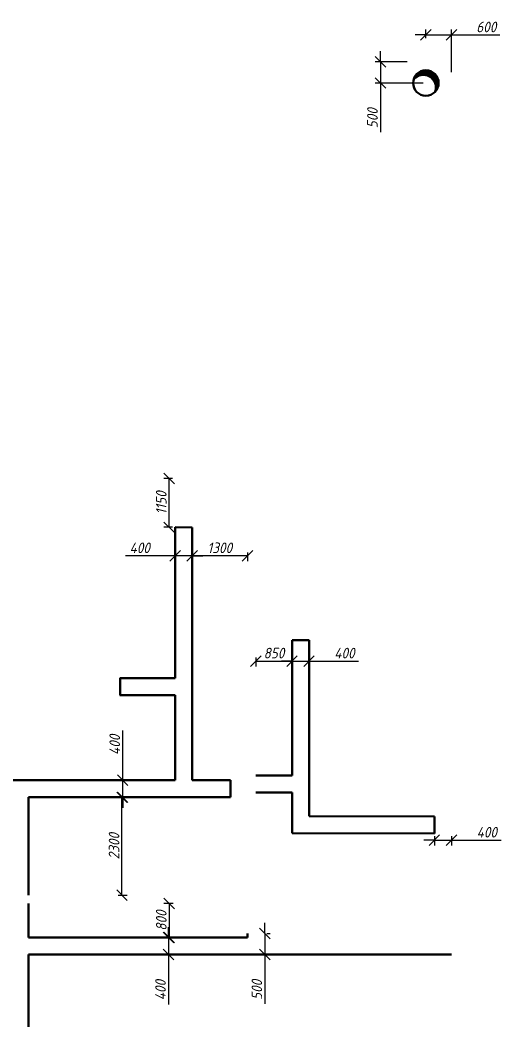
# Model space of a CAD drawing. Header units: millimetres. Extents: x -473555 to 885127, y 4787 to 453528.
# Drawn here: x 381105 to 392426, y 232361 to 255880 of the extents above; entities that cross this region are included whole.
import ezdxf

# ---------------------------------------------------------------- set-up
doc = ezdxf.new("R2010")
doc.units = ezdxf.units.MM
doc.layers.add('ВК_K1_lotok', color=142, linetype='Continuous', lineweight=50)
doc.layers.add('ВК_К3_насос', color=4, linetype='Continuous', lineweight=50)
doc.layers.add('ВК_К1_размер', color=7, linetype='Continuous')
doc.layers.add('ВК_К1_размер @ 100', color=7, linetype='Continuous')
doc.styles.add('ISOPEUR', font='isocpeui.ttf', dxfattribs={"width": 0.9})
doc.dimstyles.new('Аннотативный', dxfattribs={"dimscale": 0, "dimtxt": 2.5, "dimasz": 2.5, "dimexe": 1.25, "dimexo": 0.625, "dimtad": 1, "dimdec": 0, "dimtxsty": 'ISOPEUR', "dimblk": 'OBLIQUE', "dimcen": 2.5, "dimclrt": 256, "dimadec": 0, "dimazin": 0, "dimtfac": 1, "dimtdec": 0, "dimtmove": 0, "dimatfit": 3, "dimfxl": 1, "dimtfillclr": 256, "dimarcsym": 0})

# ---------------------------------------------------------------- blocks, each defined once
blk = doc.blocks.new('_Oblique')
at = {"color": 0, "linetype": 'ByBlock', "lineweight": -2}
blk.add_line((-0.5, -0.5), (0.5, 0.5), dxfattribs=at)
blk = doc.blocks.new('*D399')
at = {"layer": 'Defpoints', "color": 0, "transparency": 16777216}
for p in [(383350, 237598), (383506, 237598), (383350, 235298)]:
    blk.add_point(p, dxfattribs=at)
at = {"layer": 'ВК_К1_размер', "color": 0, "lineweight": -2, "transparency": 16777216}
for p, q in [((383413, 237598), (383631, 237598)), ((383506, 235298), (383506, 237598)), ((383413, 235298), (383631, 235298))]:
    blk.add_line(p, q, dxfattribs=at)
at = {"layer": 'ВК_К1_размер', "color": 0, "lineweight": -2, "transparency": 16777216, "xscale": 250, "yscale": 250, "zscale": 250}
for p, rotation in [((383506, 237598), 90), ((383506, 235298), 270)]:
    blk.add_blockref('_Oblique', p, dxfattribs=dict(at, rotation=rotation))
at = {"layer": 'ВК_К1_размер', "transparency": 16777216, "insert": (383319, 236448), "char_height": 250, "attachment_point": 5, "rotation": 90, "style": 'ISOPEUR'}
blk.add_mtext('2300', dxfattribs=at)
blk = doc.blocks.new('*D400')
at = {"layer": 'Defpoints', "color": 0, "transparency": 16777216}
for p in [(383522, 237998), (383683, 237998), (383683, 237598)]:
    blk.add_point(p, dxfattribs=at)
at = {"layer": 'ВК_К1_размер', "color": 0, "lineweight": -2, "transparency": 16777216}
for p, q in [((383522, 237998), (383522, 239166)), ((383620, 237998), (383397, 237998)), ((383522, 237598), (383522, 237998)), ((383620, 237598), (383397, 237598)), ((383522, 237598), (383522, 237348))]:
    blk.add_line(p, q, dxfattribs=at)
at = {"layer": 'ВК_К1_размер', "color": 0, "lineweight": -2, "transparency": 16777216, "xscale": 250, "yscale": 250, "zscale": 250}
for p, rotation in [((383522, 237998), 270), ((383522, 237598), 90)]:
    blk.add_blockref('_Oblique', p, dxfattribs=dict(at, rotation=rotation))
at = {"layer": 'ВК_К1_размер', "transparency": 16777216, "insert": (383335, 238832), "char_height": 250, "attachment_point": 5, "rotation": 90, "style": 'ISOPEUR'}
blk.add_mtext('400', dxfattribs=at)
blk = doc.blocks.new('*D401')
at = {"layer": 'Defpoints', "color": 0, "transparency": 16777216}
for p in [(385158, 243419), (385158, 243279), (386458, 243418)]:
    blk.add_point(p, dxfattribs=at)
at = {"layer": 'ВК_К1_размер', "color": 0, "lineweight": -2, "transparency": 16777216}
for p, q in [((385158, 243356), (385158, 243154)), ((386458, 243279), (385158, 243279)), ((386458, 243355), (386458, 243154))]:
    blk.add_line(p, q, dxfattribs=at)
at = {"layer": 'ВК_К1_размер', "color": 0, "lineweight": -2, "transparency": 16777216, "xscale": 250, "yscale": 250, "zscale": 250, "rotation": 180}
blk.add_blockref('_Oblique', (385158, 243279), dxfattribs=at)
at = {"layer": 'ВК_К1_размер', "color": 0, "lineweight": -2, "transparency": 16777216, "xscale": 250, "yscale": 250, "zscale": 250}
blk.add_blockref('_Oblique', (386458, 243279), dxfattribs=at)
at = {"layer": 'ВК_К1_размер', "transparency": 16777216, "insert": (385808, 243466), "char_height": 250, "attachment_point": 5, "style": 'ISOPEUR'}
blk.add_mtext('1300', dxfattribs=at)
blk = doc.blocks.new('*D402')
at = {"layer": 'Defpoints', "color": 0, "transparency": 16777216}
for p in [(384758, 243279), (384758, 243166), (385158, 242888)]:
    blk.add_point(p, dxfattribs=at)
at = {"layer": 'ВК_К1_размер', "color": 0, "lineweight": -2, "transparency": 16777216}
for p, q in [((384758, 243279), (383589, 243279)), ((384758, 243228), (384758, 243404)), ((385158, 243279), (384758, 243279)), ((385158, 242950), (385158, 243404)), ((385158, 243279), (385408, 243279))]:
    blk.add_line(p, q, dxfattribs=at)
at = {"layer": 'ВК_К1_размер', "color": 0, "lineweight": -2, "transparency": 16777216, "xscale": 250, "yscale": 250, "zscale": 250}
blk.add_blockref('_Oblique', (384758, 243279), dxfattribs=at)
at = {"layer": 'ВК_К1_размер', "color": 0, "lineweight": -2, "transparency": 16777216, "xscale": 250, "yscale": 250, "zscale": 250, "rotation": 180}
blk.add_blockref('_Oblique', (385158, 243279), dxfattribs=at)
at = {"layer": 'ВК_К1_размер', "transparency": 16777216, "insert": (383924, 243466), "char_height": 250, "attachment_point": 5, "style": 'ISOPEUR'}
blk.add_mtext('400', dxfattribs=at)
blk = doc.blocks.new('*D403')
at = {"layer": 'Defpoints', "color": 0, "transparency": 16777216}
for p in [(384617, 245098), (384758, 245098), (384758, 243948)]:
    blk.add_point(p, dxfattribs=at)
at = {"layer": 'ВК_К1_размер', "color": 0, "lineweight": -2, "transparency": 16777216}
for p, q in [((384696, 245098), (384492, 245098)), ((384617, 243948), (384617, 245098)), ((384696, 243948), (384492, 243948))]:
    blk.add_line(p, q, dxfattribs=at)
at = {"layer": 'ВК_К1_размер', "color": 0, "lineweight": -2, "transparency": 16777216, "xscale": 250, "yscale": 250, "zscale": 250}
for p, rotation in [((384617, 245098), 90), ((384617, 243948), 270)]:
    blk.add_blockref('_Oblique', p, dxfattribs=dict(at, rotation=rotation))
at = {"layer": 'ВК_К1_размер', "transparency": 16777216, "insert": (384430, 244523), "char_height": 250, "attachment_point": 5, "rotation": 90, "style": 'ISOPEUR'}
blk.add_mtext('1150', dxfattribs=at)
blk = doc.blocks.new('*D404')
at = {"layer": 'Defpoints', "color": 0, "transparency": 16777216}
for p in [(386658, 240946), (387507, 240946), (387507, 240803)]:
    blk.add_point(p, dxfattribs=at)
at = {"layer": 'ВК_К1_размер', "color": 0, "lineweight": -2, "transparency": 16777216}
for p, q in [((386658, 240883), (386658, 240678)), ((387507, 240883), (387507, 240678)), ((386658, 240803), (387507, 240803))]:
    blk.add_line(p, q, dxfattribs=at)
at = {"layer": 'ВК_К1_размер', "color": 0, "lineweight": -2, "transparency": 16777216, "xscale": 250, "yscale": 250, "zscale": 250, "rotation": 180}
blk.add_blockref('_Oblique', (386658, 240803), dxfattribs=at)
at = {"layer": 'ВК_К1_размер', "color": 0, "lineweight": -2, "transparency": 16777216, "xscale": 250, "yscale": 250, "zscale": 250}
blk.add_blockref('_Oblique', (387507, 240803), dxfattribs=at)
at = {"layer": 'ВК_К1_размер', "transparency": 16777216, "insert": (387083, 240990), "char_height": 250, "attachment_point": 5, "style": 'ISOPEUR'}
blk.add_mtext('850', dxfattribs=at)
blk = doc.blocks.new('*D405')
at = {"layer": 'Defpoints', "color": 0, "transparency": 16777216}
for p in [(387507, 240803), (387907, 240803), (387907, 240803)]:
    blk.add_point(p, dxfattribs=at)
at = {"layer": 'ВК_К1_размер', "color": 0, "lineweight": -2, "transparency": 16777216}
for p, q in [((387507, 240865), (387507, 240928)), ((387907, 240865), (387907, 240928)), ((387507, 240803), (387257, 240803)), ((387507, 240803), (387907, 240803)), ((387907, 240803), (389076, 240803))]:
    blk.add_line(p, q, dxfattribs=at)
at = {"layer": 'ВК_К1_размер', "color": 0, "lineweight": -2, "transparency": 16777216, "xscale": 250, "yscale": 250, "zscale": 250}
blk.add_blockref('_Oblique', (387507, 240803), dxfattribs=at)
at = {"layer": 'ВК_К1_размер', "color": 0, "lineweight": -2, "transparency": 16777216, "xscale": 250, "yscale": 250, "zscale": 250, "rotation": 180}
blk.add_blockref('_Oblique', (387907, 240803), dxfattribs=at)
at = {"layer": 'ВК_К1_размер', "transparency": 16777216, "insert": (388742, 240990), "char_height": 250, "attachment_point": 5, "style": 'ISOPEUR'}
blk.add_mtext('400', dxfattribs=at)
blk = doc.blocks.new('*D406')
at = {"layer": 'Defpoints', "color": 0, "transparency": 16777216}
for p in [(390857, 236743), (391258, 236743), (391258, 236590)]:
    blk.add_point(p, dxfattribs=at)
at = {"layer": 'ВК_К1_размер', "color": 0, "lineweight": -2, "transparency": 16777216}
for p, q in [((390857, 236681), (390857, 236465)), ((391258, 236681), (391258, 236465)), ((390857, 236590), (390607, 236590)), ((390857, 236590), (391258, 236590)), ((391258, 236590), (392426, 236590))]:
    blk.add_line(p, q, dxfattribs=at)
at = {"layer": 'ВК_К1_размер', "color": 0, "lineweight": -2, "transparency": 16777216, "xscale": 250, "yscale": 250, "zscale": 250}
blk.add_blockref('_Oblique', (390857, 236590), dxfattribs=at)
at = {"layer": 'ВК_К1_размер', "color": 0, "lineweight": -2, "transparency": 16777216, "xscale": 250, "yscale": 250, "zscale": 250, "rotation": 180}
blk.add_blockref('_Oblique', (391258, 236590), dxfattribs=at)
at = {"layer": 'ВК_К1_размер', "transparency": 16777216, "insert": (392092, 236777), "char_height": 250, "attachment_point": 5, "style": 'ISOPEUR'}
blk.add_mtext('400', dxfattribs=at)
blk = doc.blocks.new('*D407')
at = {"layer": 'Defpoints', "color": 0, "transparency": 16777216}
for p in [(384769, 235098), (384618, 234298), (384769, 234298)]:
    blk.add_point(p, dxfattribs=at)
at = {"layer": 'ВК_К1_размер', "color": 0, "lineweight": -2, "transparency": 16777216}
for p, q in [((384707, 235098), (384493, 235098)), ((384618, 235098), (384618, 234298)), ((384707, 234298), (384493, 234298))]:
    blk.add_line(p, q, dxfattribs=at)
at = {"layer": 'ВК_К1_размер', "color": 0, "lineweight": -2, "transparency": 16777216, "xscale": 250, "yscale": 250, "zscale": 250}
for p, rotation in [((384618, 235098), 90), ((384618, 234298), 270)]:
    blk.add_blockref('_Oblique', p, dxfattribs=dict(at, rotation=rotation))
at = {"layer": 'ВК_К1_размер', "transparency": 16777216, "insert": (384431, 234698), "char_height": 250, "attachment_point": 5, "rotation": 90, "style": 'ISOPEUR'}
blk.add_mtext('800', dxfattribs=at)
blk = doc.blocks.new('*D408')
at = {"layer": 'Defpoints', "color": 0, "transparency": 16777216}
for p in [(384955, 234298), (384600, 233898), (384955, 233898)]:
    blk.add_point(p, dxfattribs=at)
at = {"layer": 'ВК_К1_размер', "color": 0, "lineweight": -2, "transparency": 16777216}
for p, q in [((384600, 234298), (384600, 234548)), ((384892, 234298), (384475, 234298)), ((384600, 234298), (384600, 233898)), ((384892, 233898), (384475, 233898)), ((384600, 233898), (384600, 232729))]:
    blk.add_line(p, q, dxfattribs=at)
at = {"layer": 'ВК_К1_размер', "color": 0, "lineweight": -2, "transparency": 16777216, "xscale": 250, "yscale": 250, "zscale": 250}
for p, rotation in [((384600, 234298), 270), ((384600, 233898), 90)]:
    blk.add_blockref('_Oblique', p, dxfattribs=dict(at, rotation=rotation))
at = {"layer": 'ВК_К1_размер', "transparency": 16777216, "insert": (384412, 233063), "char_height": 250, "attachment_point": 5, "rotation": 90, "style": 'ISOPEUR'}
blk.add_mtext('400', dxfattribs=at)
blk = doc.blocks.new('*D409')
at = {"layer": 'Defpoints', "color": 0, "transparency": 16777216}
for p in [(386850, 234398), (386850, 233898), (386867, 233898)]:
    blk.add_point(p, dxfattribs=at)
at = {"layer": 'ВК_К1_размер', "color": 0, "lineweight": -2, "transparency": 16777216}
for p, q in [((386867, 234398), (386867, 234648)), ((386867, 234398), (386867, 233898)), ((386912, 234398), (386992, 234398)), ((386867, 233898), (386867, 232741)), ((386912, 233898), (386992, 233898))]:
    blk.add_line(p, q, dxfattribs=at)
at = {"layer": 'ВК_К1_размер', "color": 0, "lineweight": -2, "transparency": 16777216, "xscale": 250, "yscale": 250, "zscale": 250}
for p, rotation in [((386867, 234398), 270), ((386867, 233898), 90)]:
    blk.add_blockref('_Oblique', p, dxfattribs=dict(at, rotation=rotation))
at = {"layer": 'ВК_К1_размер', "transparency": 16777216, "insert": (386680, 233069), "char_height": 250, "attachment_point": 5, "rotation": 90, "style": 'ISOPEUR'}
blk.add_mtext('500', dxfattribs=at)
blk = doc.blocks.new('*D443')
at = {"layer": 'Defpoints', "color": 0, "transparency": 16777216}
for p in [(391258, 255528), (390658, 255393), (391258, 254589)]:
    blk.add_point(p, dxfattribs=at)
at = {"layer": 'ВК_К1_размер', "color": 0, "lineweight": -2, "transparency": 16777216}
for p, q in [((390658, 255528), (390408, 255528)), ((390658, 255456), (390658, 255653)), ((390658, 255528), (391258, 255528)), ((391258, 254651), (391258, 255653)), ((391258, 255528), (392402, 255528))]:
    blk.add_line(p, q, dxfattribs=at)
at = {"layer": 'ВК_К1_размер', "color": 0, "lineweight": -2, "transparency": 16777216, "xscale": 250, "yscale": 250, "zscale": 250}
blk.add_blockref('_Oblique', (390658, 255528), dxfattribs=at)
at = {"layer": 'ВК_К1_размер', "color": 0, "lineweight": -2, "transparency": 16777216, "xscale": 250, "yscale": 250, "zscale": 250, "rotation": 180}
blk.add_blockref('_Oblique', (391258, 255528), dxfattribs=at)
at = {"layer": 'ВК_К1_размер', "transparency": 16777216, "insert": (392080, 255716), "char_height": 250, "attachment_point": 5, "style": 'ISOPEUR'}
blk.add_mtext('600', dxfattribs=at)
blk = doc.blocks.new('*D450')
at = {"layer": 'Defpoints', "color": 0, "transparency": 16777216}
for p in [(389588, 254898), (390284, 254898), (390658, 254398)]:
    blk.add_point(p, dxfattribs=at)
at = {"layer": 'ВК_К1_размер', "color": 0, "lineweight": -2, "transparency": 16777216}
for p, q in [((389588, 254898), (389588, 255148)), ((390221, 254898), (389463, 254898)), ((389588, 254898), (389588, 254398)), ((390595, 254398), (389463, 254398)), ((389588, 254398), (389588, 253242))]:
    blk.add_line(p, q, dxfattribs=at)
at = {"layer": 'ВК_К1_размер', "color": 0, "lineweight": -2, "transparency": 16777216, "xscale": 250, "yscale": 250, "zscale": 250}
for p, rotation in [((389588, 254898), 270), ((389588, 254398), 90)]:
    blk.add_blockref('_Oblique', p, dxfattribs=dict(at, rotation=rotation))
at = {"layer": 'ВК_К1_размер', "transparency": 16777216, "insert": (389400, 253570), "char_height": 250, "attachment_point": 5, "rotation": 90, "style": 'ISOPEUR'}
blk.add_mtext('500', dxfattribs=at)

msp = doc.modelspace()

# ---------------------------------------------------------------- linework, layer by layer
at = {"layer": 'ВК_K1_lotok'}
for p, q in [((384756.2, 240397.9), (384758.1, 243948)), ((384758.1, 243948), (385158.1, 243947.8)), ((385154.9, 237997.9), (385158.1, 243947.8)), ((387507.3, 241297.7), (387907.3, 241297.8)), ((387508.2, 238114.1), (387507.3, 241297.7)), ((387908.4, 237152.9), (387907.3, 241297.8)), ((383457.9, 240397.9), (384756.2, 240397.9)), ((383460.7, 239997.9), (383460.7, 240397.9)), ((383457.9, 239997.9), (384756, 239997.9)), ((384754.9, 237997.9), (384756, 239997.9)), ((386657.9, 238114.1), (387508.2, 238114.1)), ((384754.9, 237997.9), (380908, 237997.9)), ((386057.9, 237997.9), (385154.9, 237997.9)), ((386057.9, 237997.9), (386057.9, 237597.9)), ((386057.9, 237597.9), (381308, 237597.9)), ((381308, 237597.9), (381308, 235297.9)), ((386657.9, 237714.1), (387508.3, 237714.1)), ((387508.5, 236754.2), (387508.3, 237714.1)), ((390858.9, 237143.1), (387908.4, 237152.9)), ((390858.9, 237143.1), (390857.5, 236743.2)), ((390857.5, 236743.2), (387508.5, 236754.2)), ((381307.9, 234297.5), (381307.9, 235097.9)), ((386457.9, 234297.5), (381302.7, 234297.5)), ((386457.9, 234297.5), (386457.9, 234397.8)), ((391257.9, 233897.5), (381302.7, 233897.5)), ((381307.9, 221897.9), (381307.9, 233897.5))]:
    msp.add_line(p, q, dxfattribs=at)
at = {"layer": 'ВК_К3_насос'}
msp.add_circle((390657.6, 254397.8), 300, dxfattribs=at)
for centre in [(390594.4, 254289.6), (390608, 254325.7), (390623.8, 254352.7), (390641.8, 254373), (390648.6, 254384.3)]:
    msp.add_arc(centre, 300, 341.77312, 137.673, dxfattribs=at)

# ---------------------------------------------------------------- dimensions: what is measured, and where the dimension line sits
at = {"layer": 'ВК_К1_размер @ 100'}
for base, p1, p2, picture, middle in [((391257.9, 255528.4), (390657.6, 255393.4), (391257.9, 254588.7), '*D443', (392080.1, 255715.9)), ((384757.7, 243278.7), (385157.6, 242887.6), (384757.7, 243165.8), '*D402', (383923.5, 243466.2)), ((385157.8, 243278.8), (386457.9, 243417.9), (385157.8, 243418.6), '*D401', (385807.8, 243466.3)), ((387507.423, 240802.7776), (386657.8536, 240945.6399), (387507.423, 240945.864), '*D404', (387082.6383, 240990.2776)), ((387907.5, 240802.9), (387507.5, 240802.8), (387907.5, 240802.9), '*D405', (388741.6, 240990.4)), ((391257.9, 236589.7), (390857.5, 236743.2), (391257.9, 236743.2), '*D406', (392092, 236777.2))]:
    dim = msp.add_linear_dim(base=base, p1=p1, p2=p2, dimstyle='Аннотативный', override={"dimscale": 100, "dimtix": 0, "dimtofl": 1, "dimtmove": 0, "dimatfit": 1}, dxfattribs=at)
    dim.commit()
    dim.dimension.update_dxf_attribs({"geometry": picture, "text_midpoint": middle})
dim = msp.add_linear_dim(base=(389587.6, 254897.9), p1=(390657.6, 254397.8), p2=(390283.9, 254897.9), angle=90, dimstyle='Аннотативный', override={"dimscale": 100, "dimtix": 0, "dimtofl": 1, "dimtmove": 0, "dimatfit": 1}, dxfattribs=at)
dim.commit()
dim.dimension.update_dxf_attribs({"geometry": '*D450', "text_midpoint": (389587.6, 253569.8), "dimtype": 160})
for base, p1, p2, picture, middle in [((384617.2, 245097.9), (384758.1, 243948), (384758.1, 245097.9), '*D403', (384429.7, 244523)), ((383522, 237997.9), (383682.9, 237597.9), (383682.9, 237997.9), '*D400', (383334.5, 238832.1)), ((383506.1, 237597.9), (383350.4, 235297.9), (383350.5, 237597.9), '*D399', (383318.6, 236447.9)), ((384618, 234297.5), (384769.2, 235097.9), (384769.2, 234297.5), '*D407', (384430.5, 234697.7)), ((384599.9, 233897.5), (384954.6, 234297.5), (384954.6, 233897.5), '*D408', (384412.4, 233063.3)), ((386867, 233897.5), (386849.9, 234397.8), (386849.9, 233897.5), '*D409', (386679.5, 233069.5))]:
    dim = msp.add_linear_dim(base=base, p1=p1, p2=p2, angle=90, dimstyle='Аннотативный', override={"dimscale": 100, "dimtix": 0, "dimtofl": 1, "dimtmove": 0, "dimatfit": 1}, dxfattribs=at)
    dim.commit()
    dim.dimension.update_dxf_attribs({"geometry": picture, "text_midpoint": middle})

doc.saveas('drawing.dxf')
